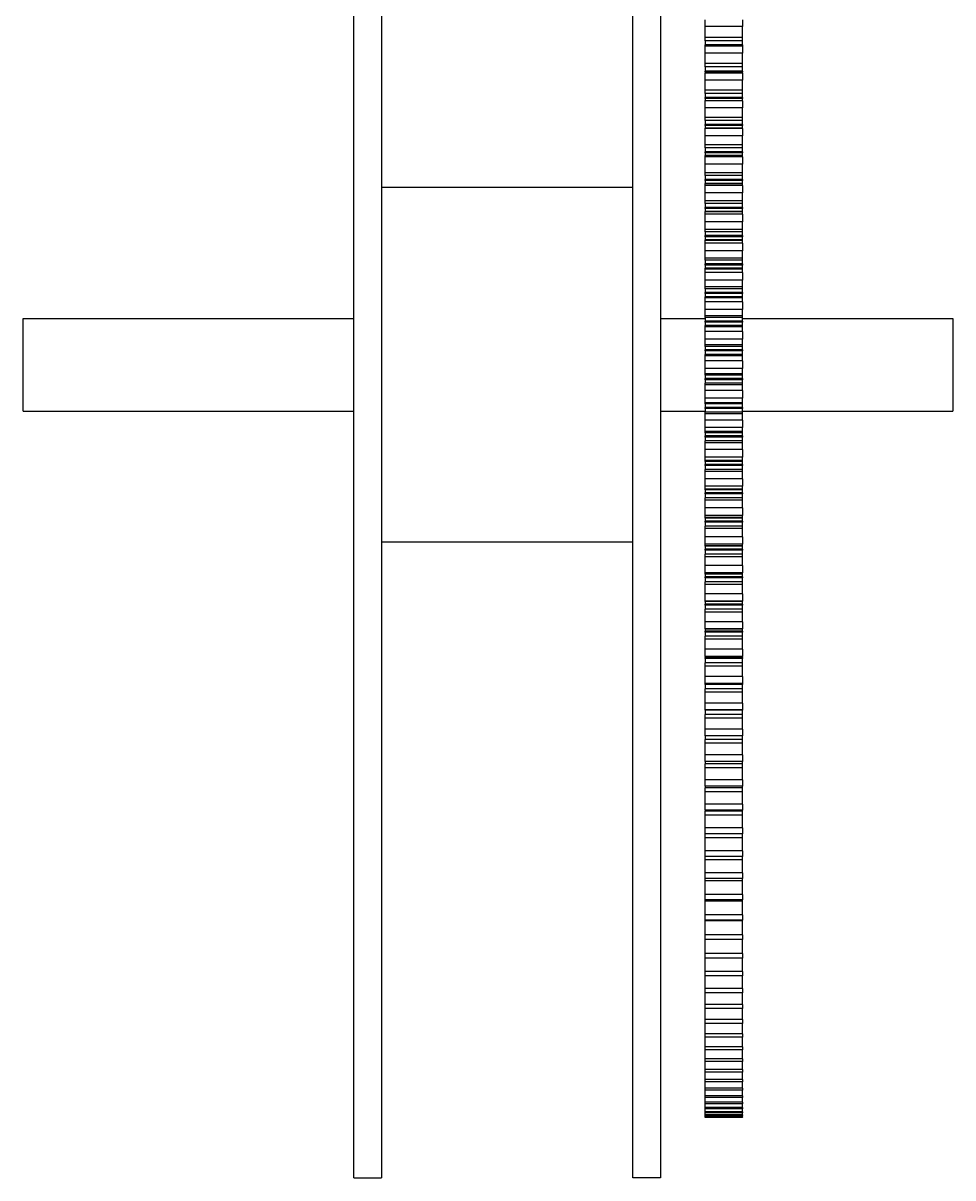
# Model space of a CAD drawing. Extents: x -8712 to 1826, y -2785 to 399.
# Drawn here: x -1551.8 to -1351.8, y -1034.3 to -785.7 of the extents above; entities that cross this region are included whole.
import ezdxf

# ---------------------------------------------------------------- set-up
doc = ezdxf.new("R2010")
doc.units = 0
doc.layers.get('0').update_dxf_attribs({"linetype": 'CONTINUOUS'})

msp = doc.modelspace()

# ---------------------------------------------------------------- linework, layer by layer
at = {"color": 1}
for p, q in [((-1480.633045, -1034.292509), (-1480.633045, -684.292509)), ((-1474.633045, -684.292509), (-1474.633045, -859.292509)), ((-1420.633045, -859.292509), (-1420.633045, -684.292509)), ((-1414.633045, -684.292509), (-1414.633045, -1034.292509)), ((-1405.038362, -786.477632), (-1405.038362, -785.016328)), ((-1397.038362, -785.016328), (-1397.038362, -786.477632)), ((-1405.038362, -788.811455), (-1405.038362, -786.477632)), ((-1397.038362, -786.477632), (-1405.038362, -786.477632)), ((-1397.038362, -788.811455), (-1397.038362, -786.477632)), ((-1405.038362, -789.560048), (-1405.038362, -788.811455)), ((-1397.038362, -788.811455), (-1405.038362, -788.811455)), ((-1405.038362, -789.560048), (-1405.038362, -790.451307)), ((-1397.038362, -789.560048), (-1405.038362, -789.560048)), ((-1397.038362, -789.560048), (-1397.038362, -788.811455)), ((-1397.038362, -790.451307), (-1397.038362, -789.560048)), ((-1405.038362, -790.664839), (-1405.038362, -790.451307)), ((-1397.038362, -790.451307), (-1405.038362, -790.451307)), ((-1405.038362, -790.664839), (-1405.038362, -790.725786)), ((-1397.038362, -790.664839), (-1405.038362, -790.664839)), ((-1405.038362, -792.215195), (-1405.038362, -790.725786)), ((-1397.038362, -790.725786), (-1405.038362, -790.725786)), ((-1405.038362, -794.461718), (-1405.038362, -792.215195)), ((-1397.038362, -792.215195), (-1405.038362, -792.215195)), ((-1397.038362, -790.451307), (-1397.038362, -790.664839)), ((-1397.038362, -790.725786), (-1397.038362, -790.664839)), ((-1397.038362, -790.725786), (-1397.038362, -792.215195)), ((-1397.038362, -794.461718), (-1397.038362, -792.215195)), ((-1405.038362, -795.18004), (-1405.038362, -794.461718)), ((-1397.038362, -794.461718), (-1405.038362, -794.461718)), ((-1405.038362, -795.18004), (-1405.038362, -796.065869)), ((-1397.038362, -795.18004), (-1405.038362, -795.18004)), ((-1397.038362, -795.18004), (-1397.038362, -794.461718)), ((-1397.038362, -796.065869), (-1397.038362, -795.18004)), ((-1405.038362, -796.283302), (-1405.038362, -796.065869)), ((-1397.038362, -796.065869), (-1405.038362, -796.065869)), ((-1405.038362, -796.283302), (-1405.038362, -796.54097)), ((-1397.038362, -796.283302), (-1405.038362, -796.283302)), ((-1405.038362, -798.056187), (-1405.038362, -796.54097)), ((-1397.038362, -796.54097), (-1405.038362, -796.54097)), ((-1397.038362, -796.065869), (-1397.038362, -796.283302)), ((-1397.038362, -796.54097), (-1397.038362, -796.283302)), ((-1397.038362, -796.54097), (-1397.038362, -798.056187)), ((-1405.038362, -800.211946), (-1405.038362, -798.056187)), ((-1397.038362, -798.056187), (-1405.038362, -798.056187)), ((-1405.038362, -800.898889), (-1405.038362, -800.211946)), ((-1397.038362, -800.211946), (-1405.038362, -800.211946)), ((-1397.038362, -800.211946), (-1397.038362, -798.056187)), ((-1397.038362, -800.898889), (-1397.038362, -800.211946)), ((-1405.038362, -800.898889), (-1405.038362, -801.777921)), ((-1397.038362, -800.898889), (-1405.038362, -800.898889)), ((-1405.038362, -801.998921), (-1405.038362, -801.777921)), ((-1397.038362, -801.777921), (-1405.038362, -801.777921)), ((-1405.038362, -801.998921), (-1405.038362, -802.438021)), ((-1397.038362, -801.998921), (-1405.038362, -801.998921)), ((-1405.038362, -802.438021), (-1397.038362, -802.438021)), ((-1405.038362, -802.452911), (-1405.038362, -802.438021)), ((-1405.038362, -803.991601), (-1405.038362, -802.452911)), ((-1397.038362, -802.452911), (-1405.038362, -802.452911)), ((-1397.038362, -801.777921), (-1397.038362, -800.898889)), ((-1397.038362, -801.777921), (-1397.038362, -801.998921)), ((-1397.038362, -802.438021), (-1397.038362, -801.998921)), ((-1397.038362, -802.452911), (-1397.038362, -802.438021)), ((-1397.038362, -802.452911), (-1397.038362, -803.991601)), ((-1405.038362, -806.053271), (-1405.038362, -803.991601)), ((-1397.038362, -803.991601), (-1405.038362, -803.991601)), ((-1397.038362, -806.053271), (-1397.038362, -803.991601)), ((-1405.038362, -806.707777), (-1405.038362, -806.053271)), ((-1397.038362, -806.053271), (-1405.038362, -806.053271)), ((-1405.038362, -806.707777), (-1405.038362, -807.578657)), ((-1397.038362, -806.707777), (-1405.038362, -806.707777)), ((-1405.038362, -807.802883), (-1405.038362, -807.578657)), ((-1397.038362, -807.578657), (-1405.038362, -807.578657)), ((-1397.038362, -806.707777), (-1397.038362, -806.053271)), ((-1397.038362, -807.578657), (-1397.038362, -806.707777)), ((-1397.038362, -807.578657), (-1397.038362, -807.802883)), ((-1405.038362, -807.802883), (-1405.038362, -808.342191)), ((-1397.038362, -807.802883), (-1405.038362, -807.802883)), ((-1405.038362, -808.452496), (-1405.038362, -808.342191)), ((-1397.038362, -808.342191), (-1405.038362, -808.342191)), ((-1405.038362, -810.012285), (-1405.038362, -808.452496)), ((-1397.038362, -808.452496), (-1405.038362, -808.452496)), ((-1405.038362, -811.976688), (-1405.038362, -810.012285)), ((-1397.038362, -810.012285), (-1405.038362, -810.012285)), ((-1397.038362, -808.342191), (-1397.038362, -807.802883)), ((-1397.038362, -808.452496), (-1397.038362, -808.342191)), ((-1397.038362, -808.452496), (-1397.038362, -810.012285)), ((-1397.038362, -811.976688), (-1397.038362, -810.012285)), ((-1405.038362, -812.597747), (-1405.038362, -811.976688)), ((-1397.038362, -811.976688), (-1405.038362, -811.976688)), ((-1405.038362, -812.597747), (-1405.038362, -813.459132)), ((-1397.038362, -812.597747), (-1405.038362, -812.597747)), ((-1397.038362, -812.597747), (-1397.038362, -811.976688)), ((-1397.038362, -813.459132), (-1397.038362, -812.597747)), ((-1405.038362, -813.686238), (-1405.038362, -813.459132)), ((-1397.038362, -813.459132), (-1405.038362, -813.459132)), ((-1405.038362, -813.686238), (-1405.038362, -814.258697)), ((-1397.038362, -813.686238), (-1405.038362, -813.686238)), ((-1405.038362, -814.295004), (-1405.038362, -814.258697)), ((-1397.038362, -814.258697), (-1405.038362, -814.258697)), ((-1405.038362, -814.530471), (-1405.038362, -814.295004)), ((-1397.038362, -814.295004), (-1405.038362, -814.295004)), ((-1405.038362, -816.108955), (-1405.038362, -814.530471)), ((-1397.038362, -814.530471), (-1405.038362, -814.530471)), ((-1397.038362, -813.459132), (-1397.038362, -813.686238)), ((-1397.038362, -814.258697), (-1397.038362, -813.686238)), ((-1397.038362, -814.295004), (-1397.038362, -814.258697)), ((-1397.038362, -814.530471), (-1397.038362, -814.295004)), ((-1397.038362, -814.530471), (-1397.038362, -816.108955)), ((-1405.038362, -817.973062), (-1405.038362, -816.108955)), ((-1397.038362, -816.108955), (-1405.038362, -816.108955)), ((-1397.038362, -817.973062), (-1397.038362, -816.108955)), ((-1405.038362, -818.559716), (-1405.038362, -817.973062)), ((-1397.038362, -817.973062), (-1405.038362, -817.973062)), ((-1405.038362, -818.559716), (-1405.038362, -819.410279)), ((-1397.038362, -818.559716), (-1405.038362, -818.559716)), ((-1405.038362, -819.639914), (-1405.038362, -819.410279)), ((-1397.038362, -819.410279), (-1405.038362, -819.410279)), ((-1405.038362, -819.639914), (-1405.038362, -820.239167)), ((-1397.038362, -819.639914), (-1405.038362, -819.639914)), ((-1397.038362, -818.559716), (-1397.038362, -817.973062)), ((-1397.038362, -819.410279), (-1397.038362, -818.559716)), ((-1397.038362, -819.410279), (-1397.038362, -819.639914)), ((-1397.038362, -820.239167), (-1397.038362, -819.639914)), ((-1420.633045, -821.142509), (-1474.633045, -821.142509)), ((-1405.038362, -820.3172), (-1405.038362, -820.239167)), ((-1397.038362, -820.239167), (-1405.038362, -820.239167)), ((-1405.038362, -820.677467), (-1405.038362, -820.3172)), ((-1397.038362, -820.3172), (-1405.038362, -820.3172)), ((-1405.038362, -822.272211), (-1405.038362, -820.677467)), ((-1397.038362, -820.677467), (-1405.038362, -820.677467)), ((-1405.038362, -824.033147), (-1405.038362, -822.272211)), ((-1397.038362, -822.272211), (-1405.038362, -822.272211)), ((-1397.038362, -820.3172), (-1397.038362, -820.239167)), ((-1397.038362, -820.677467), (-1397.038362, -820.3172)), ((-1397.038362, -820.677467), (-1397.038362, -822.272211)), ((-1397.038362, -824.033147), (-1397.038362, -822.272211)), ((-1405.038362, -824.584493), (-1405.038362, -824.033147)), ((-1397.038362, -824.033147), (-1405.038362, -824.033147)), ((-1405.038362, -824.584493), (-1405.038362, -825.422922)), ((-1397.038362, -824.584493), (-1405.038362, -824.584493)), ((-1397.038362, -824.584493), (-1397.038362, -824.033147)), ((-1397.038362, -825.422922), (-1397.038362, -824.584493)), ((-1405.038362, -825.654732), (-1405.038362, -825.422922)), ((-1397.038362, -825.422922), (-1405.038362, -825.422922)), ((-1405.038362, -825.654732), (-1405.038362, -826.279854)), ((-1397.038362, -825.654732), (-1405.038362, -825.654732)), ((-1405.038362, -826.399494), (-1405.038362, -826.279854)), ((-1397.038362, -826.279854), (-1405.038362, -826.279854)), ((-1405.038362, -826.884004), (-1405.038362, -826.399494)), ((-1397.038362, -826.399494), (-1405.038362, -826.399494)), ((-1405.038362, -828.49255), (-1405.038362, -826.884004)), ((-1397.038362, -826.884004), (-1405.038362, -826.884004)), ((-1397.038362, -825.422922), (-1397.038362, -825.654732)), ((-1397.038362, -826.279854), (-1397.038362, -825.654732)), ((-1397.038362, -826.399494), (-1397.038362, -826.279854)), ((-1397.038362, -826.884004), (-1397.038362, -826.399494)), ((-1397.038362, -826.884004), (-1397.038362, -828.49255)), ((-1405.038362, -830.1476), (-1405.038362, -828.49255)), ((-1397.038362, -828.49255), (-1405.038362, -828.49255)), ((-1397.038362, -830.1476), (-1397.038362, -828.49255)), ((-1405.038362, -830.662787), (-1405.038362, -830.1476)), ((-1397.038362, -830.1476), (-1405.038362, -830.1476)), ((-1405.038362, -830.662787), (-1405.038362, -831.487788)), ((-1397.038362, -830.662787), (-1405.038362, -830.662787)), ((-1405.038362, -831.721417), (-1405.038362, -831.487788)), ((-1397.038362, -831.487788), (-1405.038362, -831.487788)), ((-1405.038362, -831.721417), (-1405.038362, -832.371445)), ((-1397.038362, -831.721417), (-1405.038362, -831.721417)), ((-1405.038362, -832.532506), (-1405.038362, -832.371445)), ((-1397.038362, -832.371445), (-1405.038362, -832.371445)), ((-1405.038362, -833.140513), (-1405.038362, -832.532506)), ((-1397.038362, -832.532506), (-1405.038362, -832.532506)), ((-1397.038362, -830.662787), (-1397.038362, -830.1476)), ((-1397.038362, -831.487788), (-1397.038362, -830.662787)), ((-1397.038362, -831.487788), (-1397.038362, -831.721417)), ((-1397.038362, -832.371445), (-1397.038362, -831.721417)), ((-1397.038362, -832.532506), (-1397.038362, -832.371445)), ((-1397.038362, -833.140513), (-1397.038362, -832.532506)), ((-1405.038362, -834.76038), (-1405.038362, -833.140513)), ((-1397.038362, -833.140513), (-1405.038362, -833.140513)), ((-1405.038362, -836.306992), (-1405.038362, -834.76038)), ((-1397.038362, -834.76038), (-1405.038362, -834.76038)), ((-1397.038362, -833.140513), (-1397.038362, -834.76038)), ((-1397.038362, -836.306992), (-1397.038362, -834.76038)), ((-1405.038362, -836.785226), (-1405.038362, -836.306992)), ((-1397.038362, -836.306992), (-1405.038362, -836.306992)), ((-1405.038362, -836.785226), (-1405.038362, -837.595528)), ((-1397.038362, -836.785226), (-1405.038362, -836.785226)), ((-1405.038362, -837.830614), (-1405.038362, -837.595528)), ((-1397.038362, -837.595528), (-1405.038362, -837.595528)), ((-1397.038362, -836.785226), (-1397.038362, -836.306992)), ((-1397.038362, -837.595528), (-1397.038362, -836.785226)), ((-1397.038362, -837.595528), (-1397.038362, -837.830614)), ((-1405.038362, -837.830614), (-1405.038362, -838.504545)), ((-1397.038362, -837.830614), (-1405.038362, -837.830614)), ((-1405.038362, -838.70678), (-1405.038362, -838.504545)), ((-1397.038362, -838.504545), (-1405.038362, -838.504545)), ((-1405.038362, -839.437346), (-1405.038362, -838.70678)), ((-1397.038362, -838.70678), (-1405.038362, -838.70678)), ((-1405.038362, -841.066037), (-1405.038362, -839.437346)), ((-1397.038362, -839.437346), (-1405.038362, -839.437346)), ((-1397.038362, -838.504545), (-1397.038362, -837.830614)), ((-1397.038362, -838.70678), (-1397.038362, -838.504545)), ((-1397.038362, -839.437346), (-1397.038362, -838.70678)), ((-1397.038362, -839.437346), (-1397.038362, -841.066037)), ((-1405.038362, -842.501827), (-1405.038362, -841.066037)), ((-1397.038362, -841.066037), (-1405.038362, -841.066037)), ((-1405.038362, -842.942369), (-1405.038362, -842.501827)), ((-1397.038362, -842.501827), (-1405.038362, -842.501827)), ((-1397.038362, -842.501827), (-1397.038362, -841.066037)), ((-1397.038362, -842.942369), (-1397.038362, -842.501827)), ((-1405.038362, -842.942369), (-1405.038362, -843.736723)), ((-1397.038362, -842.942369), (-1405.038362, -842.942369)), ((-1405.038362, -843.972904), (-1405.038362, -843.736723)), ((-1397.038362, -843.736723), (-1405.038362, -843.736723)), ((-1405.038362, -843.972904), (-1405.038362, -844.6697)), ((-1397.038362, -843.972904), (-1405.038362, -843.972904)), ((-1405.038362, -844.912795), (-1405.038362, -844.6697)), ((-1397.038362, -844.6697), (-1405.038362, -844.6697)), ((-1405.038362, -845.764795), (-1405.038362, -844.912795)), ((-1397.038362, -844.912795), (-1405.038362, -844.912795)), ((-1397.038362, -843.736723), (-1397.038362, -842.942369)), ((-1397.038362, -843.736723), (-1397.038362, -843.972904)), ((-1397.038362, -844.6697), (-1397.038362, -843.972904)), ((-1397.038362, -844.912795), (-1397.038362, -844.6697)), ((-1397.038362, -845.764795), (-1397.038362, -844.912795)), ((-1405.038362, -847.399798), (-1405.038362, -845.764795)), ((-1397.038362, -845.764795), (-1405.038362, -845.764795)), ((-1405.038362, -848.722551), (-1405.038362, -847.399798)), ((-1397.038362, -847.399798), (-1405.038362, -847.399798)), ((-1397.038362, -845.764795), (-1397.038362, -847.399798)), ((-1397.038362, -848.722551), (-1397.038362, -847.399798)), ((-1551.757814, -849.292509), (-1480.633045, -849.292509)), ((-1551.757814, -859.292509), (-1551.757814, -849.292509)), ((-1414.633045, -849.292509), (-1405.038362, -849.292509)), ((-1405.038362, -849.124723), (-1405.038362, -848.722551)), ((-1397.038362, -848.722551), (-1405.038362, -848.722551)), ((-1405.038362, -849.124723), (-1405.038362, -849.901903)), ((-1397.038362, -849.124723), (-1405.038362, -849.124723)), ((-1405.038362, -850.138816), (-1405.038362, -849.901903)), ((-1397.038362, -849.901903), (-1405.038362, -849.901903)), ((-1397.038362, -849.124723), (-1397.038362, -848.722551)), ((-1397.038362, -849.901903), (-1397.038362, -849.124723)), ((-1397.038362, -849.292509), (-1351.757814, -849.292509)), ((-1397.038362, -849.901903), (-1397.038362, -850.138816)), ((-1351.757814, -849.292509), (-1351.757814, -869.292509)), ((-1405.038362, -850.138816), (-1405.038362, -850.857401)), ((-1397.038362, -850.138816), (-1405.038362, -850.138816)), ((-1405.038362, -851.140984), (-1405.038362, -850.857401)), ((-1397.038362, -850.857401), (-1405.038362, -850.857401)), ((-1405.038362, -852.113102), (-1405.038362, -851.140984)), ((-1397.038362, -851.140984), (-1405.038362, -851.140984)), ((-1405.038362, -853.751897), (-1405.038362, -852.113102)), ((-1397.038362, -852.113102), (-1405.038362, -852.113102)), ((-1397.038362, -850.857401), (-1397.038362, -850.138816)), ((-1397.038362, -851.140984), (-1397.038362, -850.857401)), ((-1397.038362, -852.113102), (-1397.038362, -851.140984)), ((-1397.038362, -852.113102), (-1397.038362, -853.751897)), ((-1405.038362, -854.959573), (-1405.038362, -853.751897)), ((-1397.038362, -853.751897), (-1405.038362, -853.751897)), ((-1405.038362, -855.322755), (-1405.038362, -854.959573)), ((-1397.038362, -854.959573), (-1405.038362, -854.959573)), ((-1397.038362, -854.959573), (-1397.038362, -853.751897)), ((-1397.038362, -855.322755), (-1397.038362, -854.959573)), ((-1405.038362, -855.322755), (-1405.038362, -856.081564)), ((-1397.038362, -855.322755), (-1405.038362, -855.322755)), ((-1405.038362, -856.318842), (-1405.038362, -856.081564)), ((-1397.038362, -856.081564), (-1405.038362, -856.081564)), ((-1405.038362, -856.318842), (-1405.038362, -857.058109)), ((-1397.038362, -856.318842), (-1405.038362, -856.318842)), ((-1405.038362, -857.381741), (-1405.038362, -857.058109)), ((-1397.038362, -857.058109), (-1405.038362, -857.058109)), ((-1405.038362, -858.472479), (-1405.038362, -857.381741)), ((-1397.038362, -857.381741), (-1405.038362, -857.381741)), ((-1397.038362, -856.081564), (-1397.038362, -855.322755)), ((-1397.038362, -856.081564), (-1397.038362, -856.318842)), ((-1397.038362, -857.058109), (-1397.038362, -856.318842)), ((-1397.038362, -857.381741), (-1397.038362, -857.058109)), ((-1397.038362, -858.472479), (-1397.038362, -857.381741)), ((-1551.757814, -869.292509), (-1551.757814, -859.292509)), ((-1474.633045, -859.292509), (-1474.633045, -1034.292509)), ((-1420.633045, -1034.292509), (-1420.633045, -859.292509)), ((-1405.038362, -860.112539), (-1405.038362, -858.472479)), ((-1397.038362, -858.472479), (-1405.038362, -858.472479)), ((-1397.038362, -858.472479), (-1397.038362, -860.112539)), ((-1405.038362, -861.203277), (-1405.038362, -860.112539)), ((-1397.038362, -860.112539), (-1405.038362, -860.112539)), ((-1405.038362, -861.526909), (-1405.038362, -861.203277)), ((-1397.038362, -861.203277), (-1405.038362, -861.203277)), ((-1405.038362, -861.526909), (-1405.038362, -862.266175)), ((-1397.038362, -861.526909), (-1405.038362, -861.526909)), ((-1405.038362, -862.503454), (-1405.038362, -862.266175)), ((-1397.038362, -862.266175), (-1405.038362, -862.266175)), ((-1397.038362, -861.203277), (-1397.038362, -860.112539)), ((-1397.038362, -861.526909), (-1397.038362, -861.203277)), ((-1397.038362, -862.266175), (-1397.038362, -861.526909)), ((-1397.038362, -862.266175), (-1397.038362, -862.503454)), ((-1405.038362, -862.503454), (-1405.038362, -863.262263)), ((-1397.038362, -862.503454), (-1405.038362, -862.503454)), ((-1405.038362, -863.625444), (-1405.038362, -863.262263)), ((-1397.038362, -863.262263), (-1405.038362, -863.262263)), ((-1405.038362, -864.833121), (-1405.038362, -863.625444)), ((-1397.038362, -863.625444), (-1405.038362, -863.625444)), ((-1405.038362, -866.471916), (-1405.038362, -864.833121)), ((-1397.038362, -864.833121), (-1405.038362, -864.833121)), ((-1397.038362, -863.262263), (-1397.038362, -862.503454)), ((-1397.038362, -863.625444), (-1397.038362, -863.262263)), ((-1397.038362, -864.833121), (-1397.038362, -863.625444)), ((-1397.038362, -864.833121), (-1397.038362, -866.471916)), ((-1405.038362, -867.444034), (-1405.038362, -866.471916)), ((-1397.038362, -866.471916), (-1405.038362, -866.471916)), ((-1397.038362, -867.444034), (-1397.038362, -866.471916)), ((-1551.757814, -869.292509), (-1480.633045, -869.292509)), ((-1414.633045, -869.292509), (-1405.038362, -869.292509)), ((-1405.038362, -867.727617), (-1405.038362, -867.444034)), ((-1397.038362, -867.444034), (-1405.038362, -867.444034)), ((-1405.038362, -867.727617), (-1405.038362, -868.446201)), ((-1397.038362, -867.727617), (-1405.038362, -867.727617)), ((-1405.038362, -868.683114), (-1405.038362, -868.446201)), ((-1397.038362, -868.446201), (-1405.038362, -868.446201)), ((-1405.038362, -868.683114), (-1405.038362, -869.460295)), ((-1397.038362, -868.683114), (-1405.038362, -868.683114)), ((-1405.038362, -869.862467), (-1405.038362, -869.460295)), ((-1397.038362, -869.460295), (-1405.038362, -869.460295)), ((-1405.038362, -871.185219), (-1405.038362, -869.862467)), ((-1397.038362, -869.862467), (-1405.038362, -869.862467)), ((-1397.038362, -867.727617), (-1397.038362, -867.444034)), ((-1397.038362, -868.446201), (-1397.038362, -867.727617)), ((-1397.038362, -868.446201), (-1397.038362, -868.683114)), ((-1397.038362, -869.460295), (-1397.038362, -868.683114)), ((-1397.038362, -869.292509), (-1351.757814, -869.292509)), ((-1397.038362, -869.862467), (-1397.038362, -869.460295)), ((-1397.038362, -871.185219), (-1397.038362, -869.862467)), ((-1405.038362, -872.820223), (-1405.038362, -871.185219)), ((-1397.038362, -871.185219), (-1405.038362, -871.185219)), ((-1397.038362, -871.185219), (-1397.038362, -872.820223)), ((-1405.038362, -873.672222), (-1405.038362, -872.820223)), ((-1397.038362, -872.820223), (-1405.038362, -872.820223)), ((-1405.038362, -873.915318), (-1405.038362, -873.672222)), ((-1397.038362, -873.672222), (-1405.038362, -873.672222)), ((-1405.038362, -873.915318), (-1405.038362, -874.612113)), ((-1397.038362, -873.915318), (-1405.038362, -873.915318)), ((-1405.038362, -874.848295), (-1405.038362, -874.612113)), ((-1397.038362, -874.612113), (-1405.038362, -874.612113)), ((-1405.038362, -874.848295), (-1405.038362, -875.642649)), ((-1397.038362, -874.848295), (-1405.038362, -874.848295)), ((-1397.038362, -873.672222), (-1397.038362, -872.820223)), ((-1397.038362, -873.915318), (-1397.038362, -873.672222)), ((-1397.038362, -874.612113), (-1397.038362, -873.915318)), ((-1397.038362, -874.612113), (-1397.038362, -874.848295)), ((-1397.038362, -875.642649), (-1397.038362, -874.848295)), ((-1405.038362, -876.083191), (-1405.038362, -875.642649)), ((-1397.038362, -875.642649), (-1405.038362, -875.642649)), ((-1405.038362, -877.51898), (-1405.038362, -876.083191)), ((-1397.038362, -876.083191), (-1405.038362, -876.083191)), ((-1397.038362, -876.083191), (-1397.038362, -875.642649)), ((-1397.038362, -877.51898), (-1397.038362, -876.083191)), ((-1405.038362, -879.147672), (-1405.038362, -877.51898)), ((-1397.038362, -877.51898), (-1405.038362, -877.51898)), ((-1405.038362, -879.878238), (-1405.038362, -879.147672)), ((-1397.038362, -879.147672), (-1405.038362, -879.147672)), ((-1397.038362, -877.51898), (-1397.038362, -879.147672)), ((-1397.038362, -879.878238), (-1397.038362, -879.147672)), ((-1405.038362, -880.080472), (-1405.038362, -879.878238)), ((-1397.038362, -879.878238), (-1405.038362, -879.878238)), ((-1405.038362, -880.080472), (-1405.038362, -880.754403)), ((-1397.038362, -880.080472), (-1405.038362, -880.080472)), ((-1405.038362, -880.98949), (-1405.038362, -880.754403)), ((-1397.038362, -880.754403), (-1405.038362, -880.754403)), ((-1405.038362, -880.98949), (-1405.038362, -881.799792)), ((-1397.038362, -880.98949), (-1405.038362, -880.98949)), ((-1405.038362, -882.278025), (-1405.038362, -881.799792)), ((-1397.038362, -881.799792), (-1405.038362, -881.799792)), ((-1405.038362, -883.824637), (-1405.038362, -882.278025)), ((-1397.038362, -882.278025), (-1405.038362, -882.278025)), ((-1397.038362, -880.080472), (-1397.038362, -879.878238)), ((-1397.038362, -880.754403), (-1397.038362, -880.080472)), ((-1397.038362, -880.754403), (-1397.038362, -880.98949)), ((-1397.038362, -881.799792), (-1397.038362, -880.98949)), ((-1397.038362, -882.278025), (-1397.038362, -881.799792)), ((-1397.038362, -883.824637), (-1397.038362, -882.278025)), ((-1405.038362, -885.444505), (-1405.038362, -883.824637)), ((-1397.038362, -883.824637), (-1405.038362, -883.824637)), ((-1397.038362, -883.824637), (-1397.038362, -885.444505)), ((-1405.038362, -886.052512), (-1405.038362, -885.444505)), ((-1397.038362, -885.444505), (-1405.038362, -885.444505)), ((-1405.038362, -886.213573), (-1405.038362, -886.052512)), ((-1397.038362, -886.052512), (-1405.038362, -886.052512)), ((-1397.038362, -886.213573), (-1405.038362, -886.213573)), ((-1405.038362, -886.214844), (-1405.038362, -886.863601)), ((-1405.038362, -887.097229), (-1405.038362, -886.863601)), ((-1397.038362, -886.863601), (-1405.038362, -886.863601)), ((-1405.038362, -887.097229), (-1405.038362, -887.922231)), ((-1397.038362, -887.097229), (-1405.038362, -887.097229)), ((-1397.038362, -886.052512), (-1397.038362, -885.444505)), ((-1397.038362, -886.213573), (-1397.038362, -886.052512)), ((-1397.038362, -886.863601), (-1397.038362, -886.213573)), ((-1397.038362, -886.863601), (-1397.038362, -887.097229)), ((-1397.038362, -887.922231), (-1397.038362, -887.097229)), ((-1405.038362, -888.437418), (-1405.038362, -887.922231)), ((-1397.038362, -887.922231), (-1405.038362, -887.922231)), ((-1405.038362, -890.092467), (-1405.038362, -888.437418)), ((-1397.038362, -888.437418), (-1405.038362, -888.437418)), ((-1397.038362, -888.437418), (-1397.038362, -887.922231)), ((-1397.038362, -890.092467), (-1397.038362, -888.437418)), ((-1405.038362, -891.701014), (-1405.038362, -890.092467)), ((-1397.038362, -890.092467), (-1405.038362, -890.092467)), ((-1405.038362, -892.185524), (-1405.038362, -891.701014)), ((-1397.038362, -891.701014), (-1405.038362, -891.701014)), ((-1405.038362, -892.305164), (-1405.038362, -892.185524)), ((-1397.038362, -892.185524), (-1405.038362, -892.185524)), ((-1397.038362, -890.092467), (-1397.038362, -891.701014)), ((-1397.038362, -892.185524), (-1397.038362, -891.701014)), ((-1397.038362, -892.305164), (-1397.038362, -892.185524)), ((-1405.038362, -892.305164), (-1405.038362, -892.930286)), ((-1397.038362, -892.305164), (-1405.038362, -892.305164)), ((-1405.038362, -893.162096), (-1405.038362, -892.930286)), ((-1397.038362, -892.930286), (-1405.038362, -892.930286)), ((-1405.038362, -893.162096), (-1405.038362, -894.000525)), ((-1397.038362, -893.162096), (-1405.038362, -893.162096)), ((-1405.038362, -894.55187), (-1405.038362, -894.000525)), ((-1397.038362, -894.000525), (-1405.038362, -894.000525)), ((-1405.038362, -896.312806), (-1405.038362, -894.55187)), ((-1397.038362, -894.55187), (-1405.038362, -894.55187)), ((-1397.038362, -892.930286), (-1397.038362, -892.305164)), ((-1397.038362, -892.930286), (-1397.038362, -893.162096)), ((-1397.038362, -894.000525), (-1397.038362, -893.162096)), ((-1397.038362, -894.55187), (-1397.038362, -894.000525)), ((-1397.038362, -896.312806), (-1397.038362, -894.55187)), ((-1405.038362, -897.907551), (-1405.038362, -896.312806)), ((-1397.038362, -896.312806), (-1405.038362, -896.312806)), ((-1397.038362, -896.312806), (-1397.038362, -897.907551)), ((-1420.633045, -897.442509), (-1474.633045, -897.442509)), ((-1405.038362, -898.267817), (-1405.038362, -897.907551)), ((-1397.038362, -897.907551), (-1405.038362, -897.907551)), ((-1405.038362, -898.345851), (-1405.038362, -898.267817)), ((-1397.038362, -898.267817), (-1405.038362, -898.267817)), ((-1397.038362, -898.345851), (-1405.038362, -898.345851)), ((-1405.038362, -898.34663), (-1405.038362, -898.945103)), ((-1405.038362, -899.174738), (-1405.038362, -898.945103)), ((-1397.038362, -898.945103), (-1405.038362, -898.945103)), ((-1405.038362, -899.174738), (-1405.038362, -900.025302)), ((-1397.038362, -899.174738), (-1405.038362, -899.174738)), ((-1397.038362, -898.267817), (-1397.038362, -897.907551)), ((-1397.038362, -898.345851), (-1397.038362, -898.267817)), ((-1397.038362, -898.945103), (-1397.038362, -898.34663)), ((-1397.038362, -898.945103), (-1397.038362, -899.174738)), ((-1397.038362, -900.025302), (-1397.038362, -899.174738)), ((-1405.038362, -900.611956), (-1405.038362, -900.025302)), ((-1397.038362, -900.025302), (-1405.038362, -900.025302)), ((-1405.038362, -902.476063), (-1405.038362, -900.611956)), ((-1397.038362, -900.611956), (-1405.038362, -900.611956)), ((-1397.038362, -900.611956), (-1397.038362, -900.025302)), ((-1397.038362, -902.476063), (-1397.038362, -900.611956)), ((-1405.038362, -904.054546), (-1405.038362, -902.476063)), ((-1397.038362, -902.476063), (-1405.038362, -902.476063)), ((-1405.038362, -904.290013), (-1405.038362, -904.054546)), ((-1397.038362, -904.054546), (-1405.038362, -904.054546)), ((-1405.038362, -904.326321), (-1405.038362, -904.290013)), ((-1397.038362, -904.290013), (-1405.038362, -904.290013)), ((-1405.038362, -904.326321), (-1405.038362, -904.89878)), ((-1397.038362, -904.326321), (-1405.038362, -904.326321)), ((-1397.038362, -902.476063), (-1397.038362, -904.054546)), ((-1397.038362, -904.290013), (-1397.038362, -904.054546)), ((-1397.038362, -904.326321), (-1397.038362, -904.290013)), ((-1397.038362, -904.89878), (-1397.038362, -904.326321)), ((-1405.038362, -905.125885), (-1405.038362, -904.89878)), ((-1397.038362, -904.89878), (-1405.038362, -904.89878)), ((-1405.038362, -905.125885), (-1405.038362, -905.987271)), ((-1397.038362, -905.125885), (-1405.038362, -905.125885)), ((-1405.038362, -906.60833), (-1405.038362, -905.987271)), ((-1397.038362, -905.987271), (-1405.038362, -905.987271)), ((-1405.038362, -908.572733), (-1405.038362, -906.60833)), ((-1397.038362, -906.60833), (-1405.038362, -906.60833)), ((-1397.038362, -904.89878), (-1397.038362, -905.125885)), ((-1397.038362, -905.987271), (-1397.038362, -905.125885)), ((-1397.038362, -906.60833), (-1397.038362, -905.987271)), ((-1397.038362, -908.572733), (-1397.038362, -906.60833)), ((-1405.038362, -910.132522), (-1405.038362, -908.572733)), ((-1397.038362, -908.572733), (-1405.038362, -908.572733)), ((-1397.038362, -908.572733), (-1397.038362, -910.132522)), ((-1405.038362, -910.242827), (-1405.038362, -910.132522)), ((-1397.038362, -910.132522), (-1405.038362, -910.132522)), ((-1405.038362, -910.242827), (-1405.038362, -910.782135)), ((-1397.038362, -910.242827), (-1405.038362, -910.242827)), ((-1405.038362, -911.00636), (-1405.038362, -910.782135)), ((-1397.038362, -910.782135), (-1405.038362, -910.782135)), ((-1405.038362, -911.00636), (-1405.038362, -911.877241)), ((-1397.038362, -911.00636), (-1405.038362, -911.00636)), ((-1405.038362, -912.531746), (-1405.038362, -911.877241)), ((-1397.038362, -911.877241), (-1405.038362, -911.877241)), ((-1397.038362, -910.242827), (-1397.038362, -910.132522)), ((-1397.038362, -910.782135), (-1397.038362, -910.242827)), ((-1397.038362, -910.782135), (-1397.038362, -911.00636)), ((-1397.038362, -911.877241), (-1397.038362, -911.00636)), ((-1397.038362, -912.531746), (-1397.038362, -911.877241)), ((-1405.038362, -914.593417), (-1405.038362, -912.531746)), ((-1397.038362, -912.531746), (-1405.038362, -912.531746)), ((-1405.038362, -916.132106), (-1405.038362, -914.593417)), ((-1397.038362, -914.593417), (-1405.038362, -914.593417)), ((-1397.038362, -914.593417), (-1397.038362, -912.531746)), ((-1397.038362, -914.593417), (-1397.038362, -916.132106)), ((-1405.038362, -916.146997), (-1405.038362, -916.132106)), ((-1397.038362, -916.132106), (-1405.038362, -916.132106)), ((-1405.038362, -916.146997), (-1397.038362, -916.146997)), ((-1405.038362, -916.146997), (-1405.038362, -916.586096)), ((-1405.038362, -916.807096), (-1405.038362, -916.586096)), ((-1397.038362, -916.586096), (-1405.038362, -916.586096)), ((-1405.038362, -916.807096), (-1405.038362, -917.686129)), ((-1397.038362, -916.807096), (-1405.038362, -916.807096)), ((-1397.038362, -916.146997), (-1397.038362, -916.132106)), ((-1397.038362, -916.586096), (-1397.038362, -916.146997)), ((-1397.038362, -916.586096), (-1397.038362, -916.807096)), ((-1397.038362, -917.686129), (-1397.038362, -916.807096)), ((-1405.038362, -918.373072), (-1405.038362, -917.686129)), ((-1397.038362, -917.686129), (-1405.038362, -917.686129)), ((-1405.038362, -920.528831), (-1405.038362, -918.373072)), ((-1397.038362, -918.373072), (-1405.038362, -918.373072)), ((-1397.038362, -918.373072), (-1397.038362, -917.686129)), ((-1397.038362, -920.528831), (-1397.038362, -918.373072)), ((-1405.038362, -922.044048), (-1405.038362, -920.528831)), ((-1397.038362, -920.528831), (-1405.038362, -920.528831)), ((-1405.038362, -922.044048), (-1405.038362, -922.301715)), ((-1397.038362, -922.044048), (-1405.038362, -922.044048)), ((-1397.038362, -920.528831), (-1397.038362, -922.044048)), ((-1397.038362, -922.301715), (-1397.038362, -922.044048)), ((-1405.038362, -922.519149), (-1405.038362, -922.301715)), ((-1397.038362, -922.301715), (-1405.038362, -922.301715)), ((-1405.038362, -922.519149), (-1405.038362, -923.404978)), ((-1397.038362, -922.519149), (-1405.038362, -922.519149)), ((-1405.038362, -924.123299), (-1405.038362, -923.404978)), ((-1397.038362, -923.404978), (-1405.038362, -923.404978)), ((-1405.038362, -926.369822), (-1405.038362, -924.123299)), ((-1397.038362, -924.123299), (-1405.038362, -924.123299)), ((-1397.038362, -922.301715), (-1397.038362, -922.519149)), ((-1397.038362, -923.404978), (-1397.038362, -922.519149)), ((-1397.038362, -924.123299), (-1397.038362, -923.404978)), ((-1397.038362, -926.369822), (-1397.038362, -924.123299)), ((-1405.038362, -927.859231), (-1405.038362, -926.369822)), ((-1397.038362, -926.369822), (-1405.038362, -926.369822)), ((-1397.038362, -926.369822), (-1397.038362, -927.859231)), ((-1405.038362, -927.859231), (-1405.038362, -927.920179)), ((-1397.038362, -927.859231), (-1405.038362, -927.859231)), ((-1405.038362, -928.133711), (-1405.038362, -927.920179)), ((-1397.038362, -927.920179), (-1405.038362, -927.920179)), ((-1405.038362, -928.133711), (-1405.038362, -929.02497)), ((-1397.038362, -928.133711), (-1405.038362, -928.133711)), ((-1405.038362, -929.773562), (-1405.038362, -929.02497)), ((-1397.038362, -929.02497), (-1405.038362, -929.02497)), ((-1397.038362, -927.920179), (-1397.038362, -927.859231)), ((-1397.038362, -927.920179), (-1397.038362, -928.133711)), ((-1397.038362, -929.02497), (-1397.038362, -928.133711)), ((-1397.038362, -929.773562), (-1397.038362, -929.02497)), ((-1405.038362, -932.107386), (-1405.038362, -929.773562)), ((-1397.038362, -929.773562), (-1405.038362, -929.773562)), ((-1397.038362, -932.107386), (-1397.038362, -929.773562)), ((-1405.038362, -933.56869), (-1405.038362, -932.107386)), ((-1397.038362, -932.107386), (-1405.038362, -932.107386)), ((-1405.038362, -933.642125), (-1405.038362, -933.56869)), ((-1397.038362, -933.56869), (-1405.038362, -933.56869)), ((-1405.038362, -933.642125), (-1405.038362, -934.53744)), ((-1397.038362, -933.642125), (-1405.038362, -933.642125)), ((-1397.038362, -932.107386), (-1397.038362, -933.56869)), ((-1397.038362, -933.56869), (-1397.038362, -933.642125)), ((-1397.038362, -934.53744), (-1397.038362, -933.642125)), ((-1405.038362, -935.315149), (-1405.038362, -934.53744)), ((-1397.038362, -934.53744), (-1405.038362, -934.53744)), ((-1405.038362, -937.732674), (-1405.038362, -935.315149)), ((-1397.038362, -935.315149), (-1405.038362, -935.315149)), ((-1397.038362, -935.315149), (-1397.038362, -934.53744)), ((-1397.038362, -937.732674), (-1397.038362, -935.315149)), ((-1405.038362, -939.163619), (-1405.038362, -937.732674)), ((-1397.038362, -937.732674), (-1405.038362, -937.732674)), ((-1405.038362, -939.163619), (-1405.038362, -939.933888)), ((-1397.038362, -939.163619), (-1405.038362, -939.163619)), ((-1397.038362, -937.732674), (-1397.038362, -939.163619)), ((-1397.038362, -939.933888), (-1397.038362, -939.163619)), ((-1405.038362, -940.739514), (-1405.038362, -939.933888)), ((-1397.038362, -939.933888), (-1405.038362, -939.933888)), ((-1405.038362, -943.237013), (-1405.038362, -940.739514)), ((-1397.038362, -940.739514), (-1405.038362, -940.739514)), ((-1397.038362, -940.739514), (-1397.038362, -939.933888)), ((-1397.038362, -943.237013), (-1397.038362, -940.739514)), ((-1405.038362, -944.635394), (-1405.038362, -943.237013)), ((-1397.038362, -943.237013), (-1405.038362, -943.237013)), ((-1397.038362, -943.237013), (-1397.038362, -944.635394)), ((-1405.038362, -944.635394), (-1405.038362, -945.205993)), ((-1397.038362, -944.635394), (-1405.038362, -944.635394)), ((-1405.038362, -946.038293), (-1405.038362, -945.205993)), ((-1397.038362, -945.205993), (-1405.038362, -945.205993)), ((-1405.038362, -948.611916), (-1405.038362, -946.038293)), ((-1397.038362, -946.038293), (-1405.038362, -946.038293)), ((-1397.038362, -945.205993), (-1397.038362, -944.635394)), ((-1397.038362, -946.038293), (-1397.038362, -945.205993)), ((-1397.038362, -948.611916), (-1397.038362, -946.038293)), ((-1405.038362, -949.975576), (-1405.038362, -948.611916)), ((-1397.038362, -948.611916), (-1405.038362, -948.611916)), ((-1397.038362, -948.611916), (-1397.038362, -949.975576)), ((-1405.038362, -949.975576), (-1405.038362, -950.345625)), ((-1397.038362, -949.975576), (-1405.038362, -949.975576)), ((-1405.038362, -951.203317), (-1405.038362, -950.345625)), ((-1397.038362, -950.345625), (-1405.038362, -950.345625)), ((-1405.038362, -953.849095), (-1405.038362, -951.203317)), ((-1397.038362, -951.203317), (-1405.038362, -951.203317)), ((-1397.038362, -950.345625), (-1397.038362, -949.975576)), ((-1397.038362, -951.203317), (-1397.038362, -950.345625)), ((-1397.038362, -953.849095), (-1397.038362, -951.203317)), ((-1405.038362, -955.175931), (-1405.038362, -953.849095)), ((-1397.038362, -953.849095), (-1405.038362, -953.849095)), ((-1397.038362, -953.849095), (-1397.038362, -955.175931)), ((-1405.038362, -955.175931), (-1405.038362, -955.34486)), ((-1397.038362, -955.175931), (-1405.038362, -955.175931)), ((-1405.038362, -956.226621), (-1405.038362, -955.34486)), ((-1397.038362, -955.34486), (-1405.038362, -955.34486)), ((-1405.038362, -958.940474), (-1405.038362, -956.226621)), ((-1397.038362, -956.226621), (-1405.038362, -956.226621)), ((-1397.038362, -955.34486), (-1397.038362, -955.175931)), ((-1397.038362, -956.226621), (-1397.038362, -955.34486)), ((-1397.038362, -958.940474), (-1397.038362, -956.226621)), ((-1405.038362, -960.228441), (-1405.038362, -958.940474)), ((-1397.038362, -958.940474), (-1405.038362, -958.940474)), ((-1397.038362, -958.940474), (-1397.038362, -960.228441)), ((-1405.038362, -961.10046), (-1405.038362, -960.228441)), ((-1397.038362, -960.228441), (-1405.038362, -960.228441)), ((-1405.038362, -963.878204), (-1405.038362, -961.10046)), ((-1397.038362, -961.10046), (-1405.038362, -961.10046)), ((-1397.038362, -961.10046), (-1397.038362, -960.228441)), ((-1397.038362, -963.878204), (-1397.038362, -961.10046)), ((-1405.038362, -965.125315), (-1405.038362, -963.878204)), ((-1397.038362, -963.878204), (-1405.038362, -963.878204)), ((-1397.038362, -963.878204), (-1397.038362, -965.125315)), ((-1405.038362, -965.817318), (-1405.038362, -965.125315)), ((-1397.038362, -965.125315), (-1405.038362, -965.125315)), ((-1405.038362, -968.65467), (-1405.038362, -965.817318)), ((-1397.038362, -965.817318), (-1405.038362, -965.817318)), ((-1397.038362, -965.817318), (-1397.038362, -965.125315)), ((-1397.038362, -968.65467), (-1397.038362, -965.817318)), ((-1405.038362, -969.859002), (-1405.038362, -968.65467)), ((-1397.038362, -968.65467), (-1405.038362, -968.65467)), ((-1397.038362, -968.65467), (-1397.038362, -969.859002)), ((-1405.038362, -970.369923), (-1405.038362, -969.859002)), ((-1397.038362, -969.859002), (-1405.038362, -969.859002)), ((-1405.038362, -973.262507), (-1405.038362, -970.369923)), ((-1397.038362, -970.369923), (-1405.038362, -970.369923)), ((-1397.038362, -970.369923), (-1397.038362, -969.859002)), ((-1397.038362, -973.262507), (-1397.038362, -970.369923)), ((-1405.038362, -974.422204), (-1405.038362, -973.262507)), ((-1397.038362, -973.262507), (-1405.038362, -973.262507)), ((-1397.038362, -973.262507), (-1397.038362, -974.422204)), ((-1405.038362, -974.751254), (-1405.038362, -974.422204)), ((-1397.038362, -974.422204), (-1405.038362, -974.422204)), ((-1405.038362, -977.694611), (-1405.038362, -974.751254)), ((-1397.038362, -974.751254), (-1405.038362, -974.751254)), ((-1397.038362, -974.751254), (-1397.038362, -974.422204)), ((-1397.038362, -977.694611), (-1397.038362, -974.751254)), ((-1405.038362, -978.807885), (-1405.038362, -977.694611)), ((-1397.038362, -977.694611), (-1405.038362, -977.694611)), ((-1405.038362, -978.954556), (-1405.038362, -978.807885)), ((-1397.038362, -978.807885), (-1405.038362, -978.807885)), ((-1405.038362, -981.944147), (-1405.038362, -978.954556)), ((-1397.038362, -978.954556), (-1405.038362, -978.954556)), ((-1397.038362, -977.694611), (-1397.038362, -978.807885)), ((-1397.038362, -978.954556), (-1397.038362, -978.807885)), ((-1397.038362, -981.944147), (-1397.038362, -978.954556)), ((-1405.038362, -983.009281), (-1405.038362, -981.944147)), ((-1397.038362, -981.944147), (-1405.038362, -981.944147)), ((-1405.038362, -986.004564), (-1405.038362, -983.009281)), ((-1397.038362, -983.009281), (-1405.038362, -983.009281)), ((-1397.038362, -981.944147), (-1397.038362, -983.009281)), ((-1397.038362, -986.004564), (-1397.038362, -983.009281)), ((-1405.038362, -987.019915), (-1405.038362, -986.004564)), ((-1397.038362, -986.004564), (-1405.038362, -986.004564)), ((-1397.038362, -986.004564), (-1397.038362, -987.019915)), ((-1405.038362, -989.8696), (-1405.038362, -987.019915)), ((-1397.038362, -987.019915), (-1405.038362, -987.019915)), ((-1397.038362, -989.8696), (-1397.038362, -987.019915)), ((-1405.038362, -990.833602), (-1405.038362, -989.8696)), ((-1397.038362, -989.8696), (-1405.038362, -989.8696)), ((-1405.038362, -993.533295), (-1405.038362, -990.833602)), ((-1397.038362, -990.833602), (-1405.038362, -990.833602)), ((-1397.038362, -989.8696), (-1397.038362, -990.833602)), ((-1397.038362, -993.533295), (-1397.038362, -990.833602)), ((-1405.038362, -994.444463), (-1405.038362, -993.533295)), ((-1397.038362, -993.533295), (-1405.038362, -993.533295)), ((-1397.038362, -993.533295), (-1397.038362, -994.444463)), ((-1405.038362, -996.990001), (-1405.038362, -994.444463)), ((-1397.038362, -994.444463), (-1405.038362, -994.444463)), ((-1397.038362, -996.990001), (-1397.038362, -994.444463)), ((-1405.038362, -997.846929), (-1405.038362, -996.990001)), ((-1397.038362, -996.990001), (-1405.038362, -996.990001)), ((-1405.038362, -1000.234387), (-1405.038362, -997.846929)), ((-1397.038362, -997.846929), (-1405.038362, -997.846929)), ((-1397.038362, -996.990001), (-1397.038362, -997.846929)), ((-1397.038362, -1000.234387), (-1397.038362, -997.846929)), ((-1405.038362, -1001.035755), (-1405.038362, -1000.234387)), ((-1397.038362, -1000.234387), (-1405.038362, -1000.234387)), ((-1405.038362, -1003.261451), (-1405.038362, -1001.035755)), ((-1397.038362, -1001.035755), (-1405.038362, -1001.035755)), ((-1397.038362, -1000.234387), (-1397.038362, -1001.035755)), ((-1397.038362, -1003.261451), (-1397.038362, -1001.035755)), ((-1405.038362, -1004.006022), (-1405.038362, -1003.261451)), ((-1397.038362, -1003.261451), (-1405.038362, -1003.261451)), ((-1405.038362, -1006.066525), (-1405.038362, -1004.006022)), ((-1397.038362, -1004.006022), (-1405.038362, -1004.006022)), ((-1397.038362, -1003.261451), (-1397.038362, -1004.006022)), ((-1397.038362, -1006.066525), (-1397.038362, -1004.006022)), ((-1405.038362, -1006.753152), (-1405.038362, -1006.066525)), ((-1397.038362, -1006.066525), (-1405.038362, -1006.066525)), ((-1397.038362, -1006.066525), (-1397.038362, -1006.753152)), ((-1405.038362, -1008.645285), (-1405.038362, -1006.753152)), ((-1397.038362, -1006.753152), (-1405.038362, -1006.753152)), ((-1405.038362, -1009.272908), (-1405.038362, -1008.645285)), ((-1397.038362, -1008.645285), (-1405.038362, -1008.645285)), ((-1397.038362, -1008.645285), (-1397.038362, -1006.753152)), ((-1397.038362, -1008.645285), (-1397.038362, -1009.272908)), ((-1405.038362, -1010.993753), (-1405.038362, -1009.272908)), ((-1397.038362, -1009.272908), (-1405.038362, -1009.272908)), ((-1405.038362, -1011.561405), (-1405.038362, -1010.993753)), ((-1397.038362, -1010.993753), (-1405.038362, -1010.993753)), ((-1405.038362, -1013.108309), (-1405.038362, -1011.561405)), ((-1397.038362, -1011.561405), (-1405.038362, -1011.561405)), ((-1397.038362, -1010.993753), (-1397.038362, -1009.272908)), ((-1397.038362, -1010.993753), (-1397.038362, -1011.561405)), ((-1397.038362, -1013.108309), (-1397.038362, -1011.561405)), ((-1405.038362, -1013.615115), (-1405.038362, -1013.108309)), ((-1397.038362, -1013.108309), (-1405.038362, -1013.108309)), ((-1405.038362, -1014.985692), (-1405.038362, -1013.615115)), ((-1397.038362, -1013.615115), (-1405.038362, -1013.615115)), ((-1397.038362, -1013.108309), (-1397.038362, -1013.615115)), ((-1397.038362, -1014.985692), (-1397.038362, -1013.615115)), ((-1405.038362, -1015.43087), (-1405.038362, -1014.985692)), ((-1397.038362, -1014.985692), (-1405.038362, -1014.985692)), ((-1405.038362, -1016.623008), (-1405.038362, -1015.43087)), ((-1397.038362, -1015.43087), (-1405.038362, -1015.43087)), ((-1397.038362, -1014.985692), (-1397.038362, -1015.43087)), ((-1397.038362, -1016.623008), (-1397.038362, -1015.43087)), ((-1405.038362, -1017.005872), (-1405.038362, -1016.623008)), ((-1397.038362, -1016.623008), (-1405.038362, -1016.623008)), ((-1405.038362, -1018.017731), (-1405.038362, -1017.005872)), ((-1397.038362, -1017.005872), (-1405.038362, -1017.005872)), ((-1405.038362, -1018.337691), (-1405.038362, -1018.017731)), ((-1397.038362, -1018.017731), (-1405.038362, -1018.017731)), ((-1405.038362, -1019.167711), (-1405.038362, -1018.337691)), ((-1397.038362, -1018.337691), (-1405.038362, -1018.337691)), ((-1397.038362, -1016.623008), (-1397.038362, -1017.005872)), ((-1397.038362, -1018.017731), (-1397.038362, -1017.005872)), ((-1397.038362, -1018.017731), (-1397.038362, -1018.337691)), ((-1397.038362, -1019.167711), (-1397.038362, -1018.337691)), ((-1405.038362, -1019.424273), (-1405.038362, -1019.167711)), ((-1397.038362, -1019.167711), (-1405.038362, -1019.167711)), ((-1405.038362, -1020.071176), (-1405.038362, -1019.424273)), ((-1397.038362, -1019.424273), (-1405.038362, -1019.424273)), ((-1405.038362, -1020.263944), (-1405.038362, -1020.071176)), ((-1397.038362, -1020.071176), (-1405.038362, -1020.071176)), ((-1405.038362, -1020.726731), (-1405.038362, -1020.263944)), ((-1397.038362, -1020.263944), (-1405.038362, -1020.263944)), ((-1405.038362, -1020.855409), (-1405.038362, -1020.726731)), ((-1397.038362, -1020.726731), (-1405.038362, -1020.726731)), ((-1405.038362, -1021.133367), (-1405.038362, -1020.855409)), ((-1397.038362, -1020.855409), (-1405.038362, -1020.855409)), ((-1405.038362, -1021.197755), (-1405.038362, -1021.133367)), ((-1397.038362, -1021.133367), (-1405.038362, -1021.133367)), ((-1405.038362, -1021.290456), (-1405.038362, -1021.197755)), ((-1397.038362, -1021.197756), (-1405.038362, -1021.197756)), ((-1405.038362, -1021.292531), (-1405.038362, -1021.290456)), ((-1397.038362, -1021.290456), (-1405.038362, -1021.290456)), ((-1397.038362, -1021.292531), (-1405.038362, -1021.292531)), ((-1397.038362, -1019.167711), (-1397.038362, -1019.424273)), ((-1397.038362, -1020.071176), (-1397.038362, -1019.424273)), ((-1397.038362, -1020.071176), (-1397.038362, -1020.263944)), ((-1397.038362, -1020.726731), (-1397.038362, -1020.263944)), ((-1397.038362, -1020.726731), (-1397.038362, -1020.855409)), ((-1397.038362, -1021.133367), (-1397.038362, -1020.855409)), ((-1397.038362, -1021.133367), (-1397.038362, -1021.197755)), ((-1397.038362, -1021.290456), (-1397.038362, -1021.197756)), ((-1397.038362, -1021.290456), (-1397.038362, -1021.292531)), ((-1480.633045, -1034.292509), (-1474.633045, -1034.292509)), ((-1414.633045, -1034.292509), (-1420.633045, -1034.292509))]:
    msp.add_line(p, q, dxfattribs=at)

doc.saveas('drawing.dxf')
